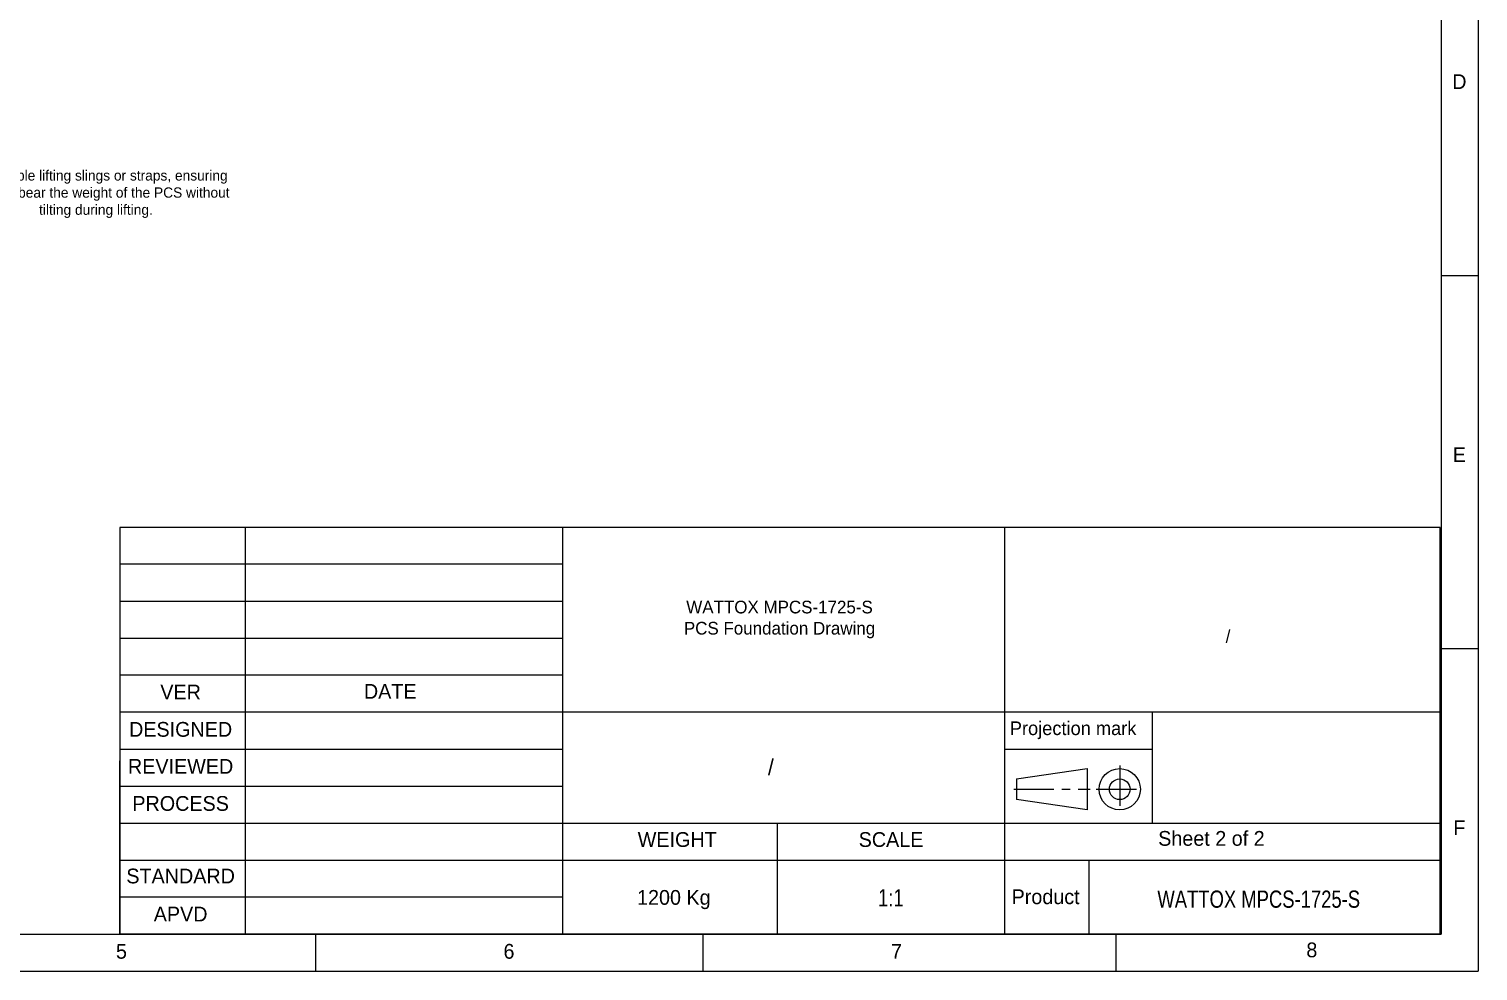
# Model space of a CAD drawing. Header units: inches. Extents: x -4705 to 38647, y 7098 to 31800.
# Drawn here: x 19237 to 23808, y 23499 to 26469 of the extents above; entities that cross this region are included whole.
import ezdxf
from ezdxf.enums import TextEntityAlignment as Align

# ---------------------------------------------------------------- set-up
doc = ezdxf.new("R2010")
doc.units = ezdxf.units.IN
doc.header["$LTSCALE"] = 10
doc.header["$MEASUREMENT"] = 0
doc.linetypes.add('CENTERX2', pattern=[20.32, 12.7, -2.54, 2.54, -2.54])
doc.layers.get('0').update_dxf_attribs({"lineweight": 0})
doc.styles.add('DWGTransNewTextStyle', font='SourceHanSansCN-Normal.ttf')
doc.styles.get("Standard").update_dxf_attribs({"font": 'SourceHanSansCN-Normal.ttf'})

msp = doc.modelspace()

# ---------------------------------------------------------------- linework, layer by layer
at = {"color": 7, "linetype": 'Continuous', "lineweight": 0}
for p, q in [((23808.068, 30415.284), (23808.068, 23498.896)), ((23691.631, 30298.846), (23691.631, 23615.334)), ((23691.631, 25691.702), (23808.068, 25691.702)), ((23691.631, 24515.683), (23808.068, 24515.683)), ((22352.456, 24104.507), (22575.537, 24137.039)), ((22575.537, 24137.039), (22575.537, 24006.909)), ((22352.456, 24104.507), (22352.456, 24039.442)), ((22575.537, 24006.909), (22352.456, 24039.442)), ((14609.506, 23615.334), (23691.631, 23615.334)), ((20140.287, 23615.334), (20140.287, 23498.896)), ((21362.881, 23615.334), (21362.881, 23498.896)), ((22665.729, 23615.334), (22665.729, 23498.896)), ((14027.318, 23498.896), (23808.068, 23498.896))]:
    msp.add_line(p, q, dxfattribs=at)
at = {"color": 0, "linetype": 'Continuous', "lineweight": 0}
for p, q in [((19522.998, 24897.713), (19522.998, 23615.869)), ((19918.886, 24897.713), (19918.886, 24315.963)), ((20920.248, 24897.713), (20920.248, 23615.869)), ((22314.167, 24897.713), (22314.167, 23615.869)), ((23688.13, 23615.869), (23688.13, 24781.713)), ((19522.998, 24665.276), (20920.248, 24665.276)), ((19522.998, 24548.838), (20920.248, 24548.838)), ((19522.998, 24432.401), (20920.248, 24432.401)), ((19522.998, 24315.963), (23688.13, 24315.963)), ((19918.886, 24315.963), (19918.886, 23615.869)), ((22780.117, 24315.963), (22780.117, 23965.182)), ((19522.998, 24198.057), (20920.248, 24198.057)), ((22314.167, 24198.057), (22779.052, 24198.057)), ((19523.648, 23615.334), (19523.648, 24161.619)), ((19522.998, 24081.619), (20920.248, 24081.619)), ((19522.998, 23965.182), (23688.13, 23965.182)), ((21597.39, 23965.182), (21597.39, 23615.869)), ((19522.998, 23848.744), (23688.13, 23848.744)), ((22580.731, 23848.63), (22580.731, 23615.708)), ((19522.998, 23732.307), (20920.248, 23732.307)), ((17791.65, 23615.334), (19523.648, 23615.334)), ((19522.998, 23615.869), (23688.13, 23615.869))]:
    msp.add_line(p, q, dxfattribs=at)
at = {"color": 0, "ltscale": 50}
for p, q in [((23688.13, 24897.713), (19522.998, 24897.713)), ((23688.13, 24781.713), (23688.13, 24897.713)), ((20920.248, 24781.713), (19522.998, 24781.713))]:
    msp.add_line(p, q, dxfattribs=at)
at = {"color": 7, "linetype": 'CENTERX2', "lineweight": 0}
for p, q in [((22677.782, 24146.334), (22677.782, 23997.614)), ((22343.161, 24071.974), (22584.832, 24071.974)), ((22603.422, 24071.974), (22752.142, 24071.974))]:
    msp.add_line(p, q, dxfattribs=at)
at = {"color": 7, "linetype": 'Continuous', "lineweight": 0}
for radius in [65.065, 32.533]:
    msp.add_circle((22677.782, 24071.974), radius, dxfattribs=at)

# ---------------------------------------------------------------- texts
at = {"style": 'DWGTransNewTextStyle', "width": 0.8}
msp.add_text('WATTOX MPCS-1725-S', height=54.3375, dxfattribs=at).set_placement((22796.5, 23698.265))
at = {"color": 7, "linetype": 'Continuous', "lineweight": 0, "char_height": 46.575, "attachment_point": 2, "style": 'DWGTransNewTextStyle'}
for s, insert in [('D', (23749.284, 26326.337)), ('E', (23749.284, 25150.318)), ('F', (23749.284, 23974.3)), ('8', (23283.839, 23588.725)), ('5', (19528.424, 23584.234)), ('6', (20751.018, 23584.234)), ('7', (21973.612, 23584.234))]:
    msp.add_mtext(s, dxfattribs=dict(at, insert=insert))
at = {"lineweight": 0, "attachment_point": 5, "style": 'DWGTransNewTextStyle'}
for s, insert, char_height, width in [('Use flexible lifting slings or straps, ensuring they can bear the weight of the PCS without tilting during lifting.', (19448.045, 25948.429), 32.4, 892.7671), ('{WATTOX MPCS-1725-S\\PPCS Foundation Drawing}', (21604.51, 24607.02), 40, 1230.9993)]:
    msp.add_mtext(s, dxfattribs=dict(at, insert=insert, char_height=char_height, width=width))
at = {"lineweight": 0, "attachment_point": 1}
for insert, char_height, width in [((23012.065, 24574.145), 40, 984.79944), ((21567.865, 24166.663), 50, 1230.9993)]:
    msp.add_mtext('/', dxfattribs=dict(at, insert=insert, char_height=char_height, width=width))
at = {"color": 0, "linetype": 'Continuous', "lineweight": 0, "style": 'DWGTransNewTextStyle'}
for s, insert, char_height, attachment_point in [('VER', (19715.112, 24378.419), 46.575, 5), ('DATE', (20293.361, 24403.903), 46.575, 1), ('DESIGNED', (19715.112, 24260.419), 46.575, 5), ('Projection mark', (22330.949, 24285.751), 43, 1), ('REVIEWED', (19715.112, 24144.075), 46.575, 5), ('PROCESS', (19715.112, 24026.81), 46.575, 5), ('WEIGHT', (21157.179, 23936.684), 46.575, 1), ('SCALE', (21854.138, 23936.684), 46.575, 1), ('Sheet 2 of 2', (22799.045, 23940.277), 46.575, 1), ('STANDARD', (19715.112, 23798.08), 46.575, 5), ('{1200 Kg}', (21155.051, 23754.214), 46.575, 1), ('Product', (22336.612, 23756.27), 46.575, 1), ('APVD', (19715.112, 23678.325), 46.575, 5)]:
    msp.add_mtext(s, dxfattribs=dict(at, insert=insert, char_height=char_height, attachment_point=attachment_point))
at = {"lineweight": 0, "style": 'DWGTransNewTextStyle', "width": 0.8}
msp.add_attdef('1:1', text='1:1', height=54.3375, dxfattribs=at).set_placement((21955.786, 23729.743), align=Align.MIDDLE)

doc.saveas('drawing.dxf')
